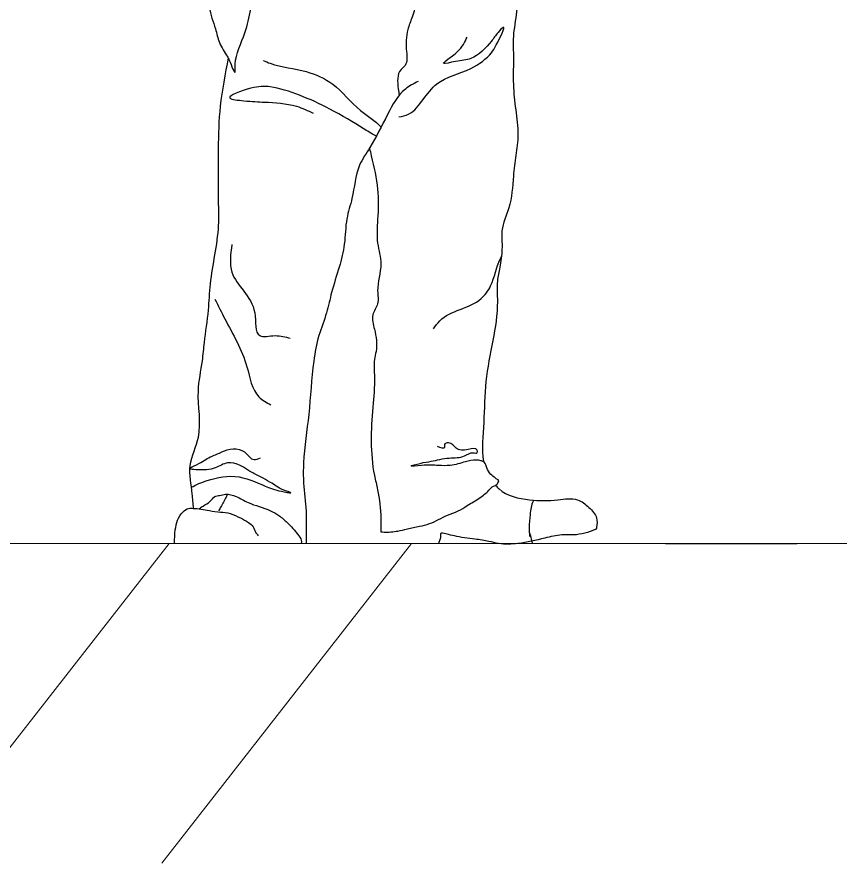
# Model space of a CAD drawing. Header units: millimetres. Extents: x 302528 to 620428, y -80391 to 59551.
# Drawn here: x 477492 to 479187, y 4596 to 6341 of the extents above; entities that cross this region are included whole.
import ezdxf

# ---------------------------------------------------------------- set-up
doc = ezdxf.new("R2010")
doc.units = ezdxf.units.MM
doc.header["$MEASUREMENT"] = 0
doc.layers.add('Размеры', color=252, linetype='Continuous', lineweight=9)

msp = doc.modelspace()

# ---------------------------------------------------------------- linework, layer by layer
at = {"layer": 'Размеры', "color": 0}
for p, q in [((477805.125, 5255.478), (477290.741, 4596.459)), ((489295.258, 5255.478), (477305.925, 5255.478)), ((478304.325, 5255.478), (477789.941, 4596.459))]:
    msp.add_line(p, q, dxfattribs=at)
at = {"layer": 'Размеры', "color": 0, "lineweight": -3, "flags": 128}
msp.add_lwpolyline([(478827.575, 5255.478), (479098.434, 5255.478)], dxfattribs=at)
at = {"layer": 'Размеры', "color": 0, "lineweight": -3}
for points, knots in [([(477888.475, 6524.203), (477888.138, 6511.406), (477887.497, 6483.713), (477893.19, 6442.834), (477894.489, 6400.895), (477883.566, 6358.3), (477900.832, 6321.584), (477906.643, 6286.199), (477921.957, 6265.269), (477931.073, 6247.849), (477941.525, 6217.444), (477941.001, 6234.294), (477940.332, 6260.706), (477962.422, 6302.035), (477974.615, 6363.069), (477987.9, 6421.658), (478006.2, 6481.72), (478017.503, 6524.52), (478025.052, 6548.019), (478026.66, 6552.775)], [167.76488588, 167.76488588, 167.76488588, 167.76488588, 199.12029812, 235.64527054, 268.71337842, 301.94648416, 339.65125565, 363.72612562, 390.38981716, 397.78482296, 419.96984037, 423.27665116, 433.19708353, 488.63174683, 529.5359998, 587.28841165, 635.43805618, 683.5877007, 695.88790113, 695.88790113, 695.88790113, 695.88790113]), ([(478494.434, 6505.608), (478493.352, 6498.273), (478489.052, 6474.436), (478483.064, 6435.042), (478534.422, 6386.37), (478511.747, 6319.576), (478515.181, 6254.582), (478512.754, 6203.969), (478518.517, 6149.287), (478526.366, 6100.556), (478518.553, 6055.09), (478513.11, 6004.94), (478510.517, 5951.656), (478488.753, 5908.63), (478490.845, 5879.352), (478490.988, 5854.178), (478486.972, 5827.461), (478479.167, 5791.828), (478483.73, 5740.954), (478472.081, 5671.962), (478455.027, 5589.669), (478454.389, 5506.167), (478449.01, 5450.144), (478452.451, 5423.931)], [56.6841444, 56.6841444, 56.6841444, 56.6841444, 74.03444145, 112.52125372, 148.83496793, 229.65739277, 260.4468029, 310.47971839, 352.99008509, 395.50036746, 430.35196769, 465.20345163, 519.63266997, 559.81588439, 579.05929052, 590.60529451, 621.63465274, 645.04560319, 679.68381362, 745.56313311, 815.79610863, 885.17936254, 950.8731413, 950.8731413, 950.8731413, 950.8731413]), ([(478298.112, 6477.203), (478297.36, 6472.041), (478294.935, 6447.561), (478311.375, 6414.515), (478316.194, 6372.46), (478306.696, 6342.387), (478293.606, 6308.673), (478292.318, 6276.146), (478297.436, 6243.416), (478273.538, 6227.031), (478275.807, 6201.043), (478278.339, 6183.358), (478278.992, 6178.967)], [8.29056414, 8.29056414, 8.29056414, 8.29056414, 20.98893597, 68.77342592, 94.37470915, 123.04541089, 145.03527668, 182.19291609, 205.48678158, 215.322996, 248.1022827, 259.1715972, 259.1715972, 259.1715972, 259.1715972]), ([(478278.373, 6134.287), (478285.345, 6135.803), (478306.481, 6140.398), (478328.73, 6170.644), (478361.442, 6215.154), (478420.715, 6225.991), (478464.772, 6258.296), (478480.912, 6285.039), (478503.017, 6330.697), (478479.559, 6305.336), (478464.411, 6283.291), (478433.662, 6251.124), (478400.926, 6251.081), (478354.581, 6238.581), (478405.985, 6269.217), (478414.581, 6288.973), (478418.83, 6298.738)], [0, 0, 0, 0, 20.94808947, 63.50212266, 106.14918335, 183.36124045, 236.32516082, 255.24769966, 293.98311804, 308.16785296, 331.03852928, 386.52440995, 419.18775218, 443.59802695, 480.58863725, 516.74904437, 516.74904437, 516.74904437, 516.74904437]), ([(477926.602, 6256.305), (477920.817, 6223.014), (477908.33, 6161.204), (477905.955, 6078.646), (477906.504, 6013.443), (477905.933, 5960.764), (477908.622, 5886.67), (477889.191, 5812.785), (477886.432, 5731.637), (477877.62, 5679.262), (477872.979, 5623.526), (477858.359, 5559.241), (477876.215, 5484.122), (477841.007, 5417.082), (477852.249, 5366.811), (477853.881, 5337.451), (477854.879, 5327.593)], [82.2593179, 82.2593179, 82.2593179, 82.2593179, 165.07840777, 236.60968563, 284.24314151, 325.07176127, 365.90038103, 465.50480487, 509.86669111, 564.72895731, 595.53911944, 647.02704798, 725.28201829, 774.82347729, 822.57841394, 846.97018714, 846.97018714, 846.97018714, 846.97018714]), ([(477999.089, 6250.618), (478003.828, 6248.622), (478032.052, 6236.736), (478083.234, 6233.111), (478150.862, 6202.928), (478189.771, 6149.597), (478229.766, 6126.59), (478241.965, 6113.593)], [0, 0, 0, 0, 12.58646325, 74.95424397, 124.09056407, 188.55480917, 233.30359339, 233.30359339, 233.30359339, 233.30359339]), ([(478231.975, 6094.72), (478220.769, 6100.842), (478197.384, 6115.298), (478138.314, 6151.339), (478077.217, 6178.94), (478018.629, 6198.453), (477976.812, 6197.12), (477909.72, 6172.582), (477968.323, 6166.67), (478007.178, 6164.557), (478059.705, 6162.207), (478090.826, 6147.371), (478102.003, 6142.042)], [340.10765119, 340.10765119, 340.10765119, 340.10765119, 369.40655624, 434.34231534, 490.82305832, 541.87054049, 574.67744129, 613.36463983, 637.20105591, 672.33971111, 726.55463017, 756.93858295, 756.93858295, 756.93858295, 756.93858295]), ([(478318.116, 6207.664), (478308.923, 6202.938), (478280.488, 6188.322), (478252.464, 6134.837), (478225.973, 6081.029), (478189.457, 6027.979), (478186.107, 5974.593), (478168.13, 5922.057), (478168.301, 5873.348), (478155.674, 5822.763), (478139.717, 5776.675), (478130.2, 5728.216), (478111.447, 5682.89), (478099.086, 5612.343), (478094.909, 5524.38), (478081.722, 5441.005), (478081.091, 5374.17), (478088.722, 5327.305), (478087.297, 5285.791), (478087.269, 5263.645), (478087.292, 5255.478)], [0, 0, 0, 0, 24.99682079, 77.31451446, 140.59364586, 175.14732337, 232.32184617, 267.66048942, 310.72753549, 350.23709874, 394.97891043, 430.31755368, 470.97367492, 514.67616883, 605.07528784, 686.94647135, 721.22894534, 768.56183544, 802.84430943, 822.88112153, 822.88112153, 822.88112153, 822.88112153]), ([(478217.747, 6070.204), (478219.067, 6064.897), (478225.609, 6036.409), (478237.424, 5988.359), (478235.262, 5927.457), (478231.402, 5875.837), (478246.958, 5827.002), (478230.742, 5786.063), (478238.681, 5749.071), (478219.844, 5725.675), (478230.552, 5691.235), (478234.644, 5660.531), (478225.643, 5628.433), (478230.081, 5589.656), (478221.643, 5510.506), (478218.281, 5431.081), (478237.614, 5356.553), (478241.479, 5317.423), (478241.526, 5288.406), (478241.456, 5279.18)], [60.6818959, 60.6818959, 60.6818959, 60.6818959, 73.91391905, 131.20969906, 182.13220371, 222.33419151, 257.58624905, 303.46303768, 324.90417061, 345.31698395, 369.5867853, 407.20438701, 420.87073284, 450.35220379, 501.3452606, 616.62215716, 641.33236453, 689.87196722, 712.5058728, 712.5058728, 712.5058728, 712.5058728]), ([(477934.378, 5871.649), (477931.657, 5851.365), (477924.397, 5797.227), (477991.246, 5757.7), (477978.938, 5674.497), (478025.018, 5686.671), (478044.703, 5681.121), (478054.612, 5678.327)], [0, 0, 0, 0, 57.47399263, 153.40243796, 201.57488925, 232.94044772, 264.73822283, 264.73822283, 264.73822283, 264.73822283]), ([(478349.654, 5697.788), (478353.765, 5703.542), (478376.836, 5735.839), (478436.365, 5739.924), (478474.583, 5792.56), (478478.482, 5826.289), (478488.584, 5844.617), (478489.462, 5846.102)], [0, 0, 0, 0, 17.11166649, 96.04189776, 122.76530907, 170.93560143, 175.2591616, 175.2591616, 175.2591616, 175.2591616]), ([(477899.501, 5759.085), (477906.267, 5745.276), (477929.013, 5698.86), (477966.208, 5636.836), (477976.613, 5561.581), (478005.794, 5545.816), (478014.801, 5540.95)], [0, 0, 0, 0, 46.02048448, 154.68960941, 221.18674231, 250.87649358, 250.87649358, 250.87649358, 250.87649358]), ([(478241.456, 5279.18), (478243.601, 5278.991), (478255.198, 5278.151), (478273.654, 5279.821), (478297.641, 5285.862), (478319.535, 5290.364), (478348.373, 5296.78), (478372.788, 5312.643), (478400.399, 5321.06), (478421.588, 5335.136), (478443.621, 5347.797), (478461.761, 5361.566), (478471.009, 5373.586), (478479.969, 5375.5), (478482.14, 5380.302), (478486.275, 5385.019), (478478.946, 5387.804), (478473.586, 5393.499), (478462.84, 5400.496), (478459.278, 5413.154), (478454.722, 5423.678), (478446.064, 5426.428), (478433.571, 5427.604), (478412.104, 5423.408), (478387.626, 5414.523), (478355.267, 5416.285), (478335.447, 5417.513), (478292.185, 5412.729), (478326.426, 5421.889), (478348.191, 5424.783), (478379.832, 5433.193), (478411.137, 5430.666), (478426.411, 5444.962), (478440.927, 5439.735), (478439.851, 5454.58), (478417.116, 5446.098), (478396.373, 5447.028), (478385.789, 5465.86), (478370.53, 5460.896), (478374.169, 5448.374), (478364.798, 5452.367), (478358.006, 5455.261)], [5.45180747, 5.45180747, 5.45180747, 5.45180747, 10.73340125, 33.97707264, 50.4125105, 71.39200769, 88.90394873, 122.39491968, 141.59401857, 159.17197811, 184.3956113, 204.02162598, 214.75259385, 220.73132239, 223.94403835, 227.92868138, 232.3845855, 238.09096015, 248.82192803, 261.57883174, 269.98482865, 274.78447362, 282.85602288, 300.88241906, 327.47346565, 347.08333599, 375.60687096, 393.4561268, 409.25033733, 428.30497852, 459.07900913, 485.17289777, 501.24111439, 507.48064765, 511.93514257, 527.11434634, 547.78913421, 563.12201396, 571.09369637, 575.54819129, 587.27202714, 587.27202714, 587.27202714, 587.27202714]), ([(477850.428, 5370.94), (477860.955, 5376.483), (477892.436, 5389.539), (477948.857, 5400), (478005.51, 5371.103), (478032.469, 5362.956), (478060.628, 5358.496), (478033.176, 5367.513), (478021.826, 5376.496), (477997.516, 5390.614), (477968.406, 5404.063), (477934.563, 5431.293), (477895.608, 5406.108), (477874.618, 5406.434), (477841.916, 5408.386), (477871.907, 5421.78), (477885.503, 5432.957), (477905.264, 5439.73), (477926.676, 5450.689), (477957.812, 5456.036), (477975.536, 5423.637), (477988.627, 5429.623), (477993.212, 5431.72)], [34.46329685, 34.46329685, 34.46329685, 34.46329685, 63.70793459, 117.75894679, 170.6515737, 203.21674703, 209.40184547, 217.663868, 245.45933193, 262.29996351, 282.19989867, 327.64130047, 350.00631561, 383.13679921, 392.46972615, 405.23602283, 431.68614232, 450.92513388, 452.64031972, 490.99884526, 511.72232926, 522.89200329, 522.89200329, 522.89200329, 522.89200329]), ([(478477.517, 5375.154), (478479.911, 5372.627), (478497.32, 5353.506), (478546.054, 5343.26), (478599.112, 5343.018), (478644.193, 5351.203), (478669.873, 5330.363), (478687.846, 5310.746), (478686.529, 5294.013), (478685.107, 5285.949), (478684.928, 5284.682)], [58.11608282, 58.11608282, 58.11608282, 58.11608282, 66.62197587, 121.21397878, 168.9560244, 202.00833281, 225.01646038, 247.18309962, 262.64131133, 265.57020776, 265.57020776, 265.57020776, 265.57020776]), ([(477867.777, 5327.562), (477870.181, 5329.234), (477877.392, 5334.25), (477889.742, 5339.911), (477897.442, 5353.029), (477910.19, 5354.086), (477924.499, 5358.78), (477945.51, 5352.06), (477973.415, 5334.933), (478005.509, 5328.091), (478032.327, 5313.067), (478046.818, 5299.554), (478060.379, 5286.843), (478069.397, 5274.405), (478077.999, 5264.587), (478077.622, 5257.64), (478077.439, 5255.478)], [0, 0, 0, 0, 7.18293489, 21.54893772, 32.81737222, 41.03251398, 51.19218478, 69.56186295, 91.83654825, 132.17932553, 148.24145653, 166.60757206, 180.69314737, 193.44749842, 205.06133956, 210.24838161, 210.24838161, 210.24838161, 210.24838161]), ([(477925.251, 5356.86), (477924.337, 5354.843), (477920.202, 5345.905), (477913.956, 5334.431), (477908.558, 5325.039), (477906.963, 5322.265)], [6.33081533, 6.33081533, 6.33081533, 6.33081533, 11.76282633, 30.48880575, 38.33770263, 38.33770263, 38.33770263, 38.33770263]), ([(478556.397, 5344.466), (478556.004, 5343.87), (478550.801, 5335.44), (478548.799, 5314.941), (478545.637, 5290.848), (478547.012, 5275.714), (478547.548, 5269.813)], [16.72049538, 16.72049538, 16.72049538, 16.72049538, 18.51774052, 41.71611038, 64.34542005, 78.81016853, 78.81016853, 78.81016853, 78.81016853]), ([(477816.432, 5255.478), (477816.467, 5264.791), (477816.949, 5287.214), (477825.187, 5314.993), (477843.407, 5328.699), (477857.191, 5327.297), (477871.384, 5326.576), (477890.009, 5322.35), (477909.845, 5320.003), (477932.141, 5318.062), (477950.793, 5308.21), (477967.513, 5300.608), (477979.151, 5289.992), (477982.471, 5278.705), (477987.018, 5273.224), (477988.649, 5271.259)], [10.76683812, 10.76683812, 10.76683812, 10.76683812, 33.65891827, 66.04500579, 77.79957133, 85.27665173, 99.04094187, 112.97326664, 131.8309027, 148.2214849, 167.20103706, 182.81360375, 193.38489631, 204.52637586, 210.75525652, 210.75525652, 210.75525652, 210.75525652]), ([(478684.928, 5284.682), (478684.279, 5284.427), (478669.383, 5278.604), (478645.961, 5271.026), (478610.361, 5274.394), (478572.288, 5264.293), (478529.537, 5254.454), (478489.998, 5252.649), (478461.117, 5260.832), (478431.12, 5264.42), (478399.071, 5268.836), (478379.957, 5273.862), (478363.116, 5278.328), (478365.422, 5266.184), (478361.583, 5260.382), (478360.355, 5255.478)], [21.81836871, 21.81836871, 21.81836871, 21.81836871, 23.51884629, 60.81696801, 80.71907916, 110.17134086, 156.29829886, 188.86524451, 205.54553319, 229.34256409, 264.14434997, 279.06359866, 288.10995468, 291.72665805, 304.48773925, 304.48773925, 304.48773925, 304.48773925]), ([(478546.798, 5278.794), (478547.507, 5276.825), (478550.221, 5269.162), (478551.743, 5261.267), (478553.175, 5255.478)], [24.64806864, 24.64806864, 24.64806864, 24.64806864, 29.73066717, 44.38241822, 44.38241822, 44.38241822, 44.38241822])]:
    msp.add_open_spline(points, degree=3, knots=knots, dxfattribs=at)

doc.saveas('drawing.dxf')
